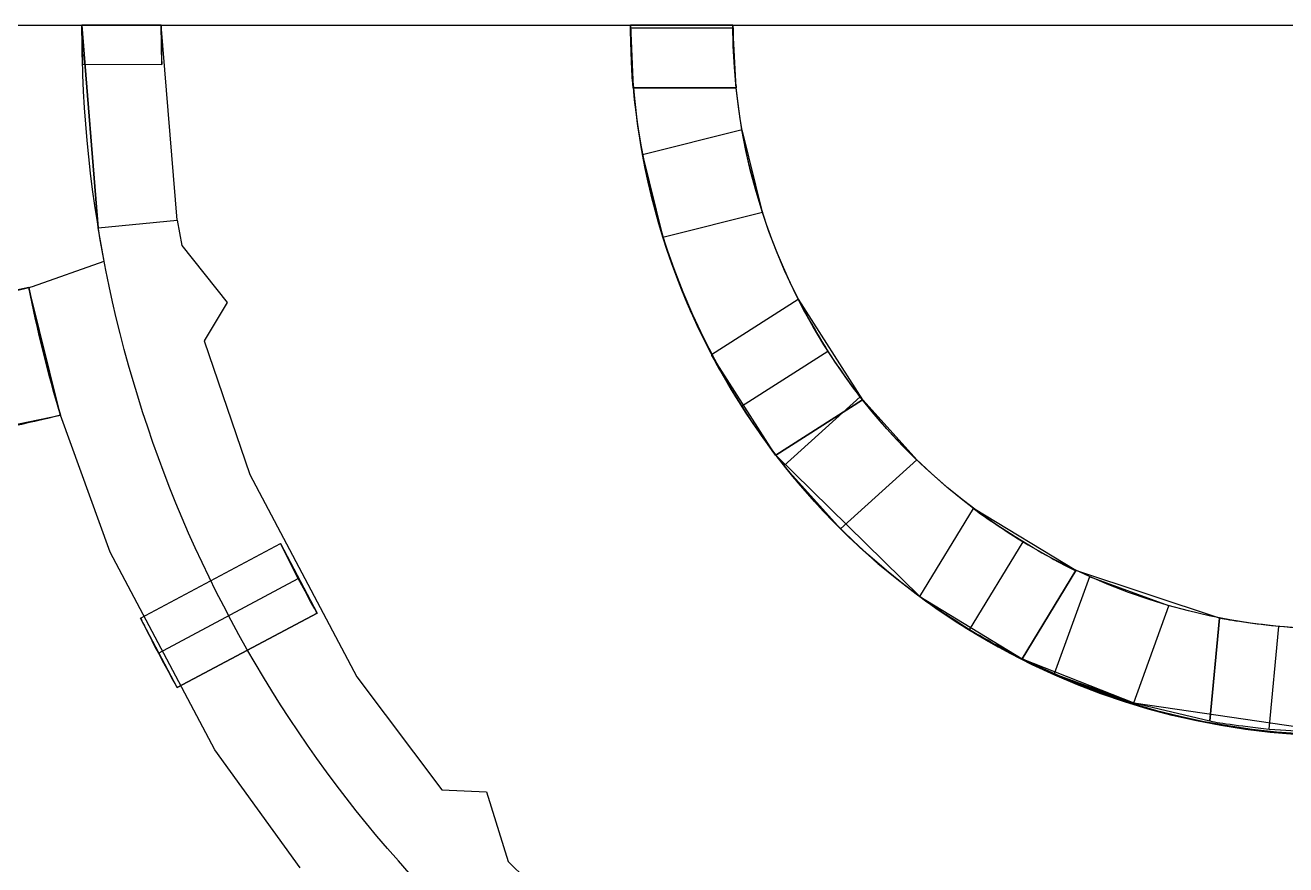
# Model space of a CAD drawing. Extents: x 3 to 54, y -275 to -27.
# Drawn here: x 13.52 to 21.93, y -68.36 to -62.76 of the extents above; entities that cross this region are included whole.
import ezdxf

# ---------------------------------------------------------------- set-up
doc = ezdxf.new("R2010")
doc.units = 0
doc.layers.add('MODEL', color=7, linetype='CONTINUOUS')
doc.layers.add('MODEL$PARAY-LE-MONIAL', color=7, linetype='CONTINUOUS')

msp = doc.modelspace()

# ---------------------------------------------------------------- linework, layer by layer
at = {"layer": 'MODEL'}
for p, q in [((13.5443, -64.5134, 2.4636), (13.1356, -64.6002, 2.4636)), ((13.5443, -64.5134, 4.9272), (13.5443, -64.5134)), ((13.6395, -64.9414), (13.6395, -64.9414, 4.9272)), ((13.1904, -65.4801, 2.4636), (13.7557, -65.3641, 2.4636)), ((13.7557, -65.3641), (13.7557, -65.3641, 4.9272))]:
    msp.add_line(p, q, dxfattribs=at)
for centre, radius, start, end in [((12.512, -60.6475), 4.0013, 265.66752, 284.95128), ((12.512, -60.6475, 4.9272), 4.0013, 265.66752, 284.95128), ((22.2382, -62.8043), 8.8603, 191.12165, 196.79269), ((22.2382, -62.8043, 4.9272), 8.8603, 191.12165, 196.79269)]:
    msp.add_arc(centre, radius, start, end, dxfattribs=at)
at = {"layer": 'MODEL', "extrusion": (0, 0, -1)}
for centre, radius, start, end in [((-22.2382, -62.8043, -2.4636), 8.8603, 343.20731, 348.87835), ((-12.4844, -60.594), 4.9367, 255.0768, 271.6686), ((-12.4844, -60.594, -4.9272), 4.9367, 255.0768, 271.6686)]:
    msp.add_arc(centre, radius, start, end, dxfattribs=at)
at = {"layer": 'MODEL$PARAY-LE-MONIAL'}
for p, q in [((11.6852, -62.7649, 6.706), (13.8987, -62.7649, 6.706)), ((13.8987, -62.7649, 8.8927), (14.008, -64.1167, 8.8927)), ((14.4274, -62.7649, 8.8927), (13.8987, -62.7649, 8.8927)), ((13.8987, -62.7649, 8.8927), (13.8987, -62.7649, 8.0938)), ((13.8987, -62.7649, 4.9272), (14.008, -64.1167, 4.9272)), ((14.4274, -62.7649, 4.9272), (13.8987, -62.7649, 4.9272)), ((13.8987, -62.7649, 6.8956), (13.9027, -63.0238, 6.8956)), ((14.4274, -62.7649, 6.8954), (13.8987, -62.7649, 6.8956)), ((13.8987, -62.7649, 8.0938), (14.3144, -62.7649, 8.094)), ((13.8987, -62.7649, 6.8956), (13.8987, -62.7649, 4.9272)), ((13.8987, -62.7649, 8.8927), (17.5586, -62.7649, 10.5681)), ((14.008, -64.1167, 5.7794), (13.8987, -62.7649, 6.706)), ((14.3144, -62.7649, 8.094), (14.4274, -62.7653, 8.094)), ((14.5353, -64.0647, 8.8927), (14.4274, -62.7649, 8.8927)), ((14.5353, -64.0647, 4.9272), (14.4274, -62.7649, 4.9272)), ((14.4274, -62.7649, 4.9272), (14.4274, -62.7649, 6.8954)), ((14.4318, -63.0271, 6.8954), (14.4274, -62.7649, 6.8954)), ((14.4274, -62.7653, 8.094), (14.4274, -62.7649, 8.8927)), ((17.5586, -62.7649, 10.5681), (17.5771, -63.1821, 10.5681)), ((17.5586, -62.7649, 10.5681), (18.2424, -62.7649, 10.5681)), ((18.2424, -62.7649, 15.0661), (17.5586, -62.7649, 15.0661)), ((17.5587, -62.783, 12.3978), (17.5586, -62.7649, 12.3944)), ((17.5586, -62.7649, 12.3944), (17.5586, -62.7649, 15.0661)), ((17.5586, -62.7649, 12.3944), (18.2424, -62.7649, 12.3963)), ((17.562, -62.9308, 15.0661), (17.5586, -62.7649, 15.0661)), ((17.5586, -62.7649, 15.0661), (23.4067, -62.7649, 19.5259)), ((17.5586, -62.7649, 10.5681), (17.5615, -62.9279, 10.5681)), ((18.2424, -62.7649, 10.5681), (17.5586, -62.7649, 10.5681)), ((17.5586, -62.7649, 10.5681), (17.5613, -62.9279, 10.5681)), ((17.5587, -62.783, 12.3978), (18.2424, -62.783, 12.3997)), ((18.2446, -62.9052, 15.0661), (18.2424, -62.7649, 15.0661)), ((18.2424, -62.7649, 12.3963), (18.2424, -62.783, 12.3997)), ((18.264, -63.1821, 10.5681), (18.2424, -62.7649, 10.5681)), ((18.2424, -62.7649, 12.3963), (18.2424, -62.7649, 15.0661)), ((18.2446, -62.9052, 10.5681), (18.2424, -62.7649, 10.5681)), ((18.2517, -63.0453, 15.0661), (18.2446, -62.9052, 15.0661)), ((18.2517, -63.0453, 10.5681), (18.2446, -62.9052, 10.5681)), ((17.5613, -62.9279, 10.5681), (17.5695, -63.0908, 10.5681)), ((17.5615, -62.9279, 10.5681), (17.5701, -63.0906, 10.5681)), ((17.5711, -63.0964, 15.0661), (17.562, -62.9308, 15.0661)), ((13.9027, -63.0238, 6.8956), (13.9027, -63.0238, 7.8214)), ((13.9027, -63.0238, 6.8956), (14.4318, -63.0271, 6.8954)), ((13.9027, -63.0238, 7.8214), (14.4318, -63.0271, 7.8211)), ((14.4318, -63.0271, 7.8211), (14.4318, -63.0271, 6.8954)), ((18.2636, -63.1851, 15.0661), (18.2517, -63.0453, 15.0661)), ((18.2636, -63.1851, 10.5681), (18.2517, -63.0453, 10.5681)), ((17.5695, -63.0908, 10.5681), (17.5834, -63.2532, 10.5681)), ((17.5701, -63.0906, 10.5681), (17.5842, -63.253, 10.5681)), ((17.5859, -63.2616, 15.0661), (17.5711, -63.0964, 15.0661)), ((17.5771, -63.1821, 10.5681), (17.5771, -63.1821, 11.9812)), ((18.264, -63.1821, 10.5681), (17.5771, -63.1821, 10.5681)), ((17.5771, -63.1821, 11.9812), (18.264, -63.1821, 11.9831)), ((18.2805, -63.3244, 15.0661), (18.2636, -63.1851, 15.0661)), ((18.2805, -63.3244, 10.5681), (18.2636, -63.1851, 10.5681)), ((18.264, -63.1821, 11.9831), (18.264, -63.1821, 10.5681)), ((17.5834, -63.2532, 10.5681), (17.603, -63.4151, 10.5681)), ((17.5842, -63.253, 10.5681), (17.6039, -63.4147, 10.5681)), ((17.6066, -63.4262, 15.0661), (17.5859, -63.2616, 15.0661)), ((18.3022, -63.463, 15.0661), (18.2805, -63.3244, 15.0661)), ((18.3022, -63.463, 10.5681), (18.2805, -63.3244, 10.5681)), ((17.603, -63.4151, 10.5681), (17.6281, -63.5762, 10.5681)), ((17.6039, -63.4147, 10.5681), (17.6291, -63.5757, 10.5681)), ((17.6329, -63.59, 15.0661), (17.6066, -63.4262, 15.0661)), ((18.3029, -63.4618), (17.6381, -63.6282)), ((18.3029, -63.4618, 10.5681), (17.6381, -63.6282, 10.5681)), ((18.3287, -63.6007, 15.0661), (18.3022, -63.463, 15.0661)), ((18.3287, -63.6007, 10.5681), (18.3022, -63.463, 10.5681)), ((18.4395, -64.0116), (18.3029, -63.4618)), ((18.3029, -63.4618), (18.3029, -63.4618, 10.5681)), ((18.4395, -64.0116, 10.5681), (18.3029, -63.4618, 10.5681)), ((17.6281, -63.5762, 10.5681), (17.6587, -63.7363, 10.5681)), ((17.6291, -63.5757, 10.5681), (17.6599, -63.7358, 10.5681)), ((17.665, -63.7527, 15.0661), (17.6329, -63.59, 15.0661)), ((17.6381, -63.6282), (17.7746, -64.178)), ((17.6381, -63.6282, 10.5681), (17.6381, -63.6282)), ((17.6381, -63.6282, 10.5681), (17.7746, -64.178, 10.5681)), ((18.36, -63.7375, 15.0661), (18.3287, -63.6007, 15.0661)), ((18.36, -63.7375, 10.5681), (18.3287, -63.6007, 10.5681)), ((17.6587, -63.7363, 10.5681), (17.6949, -63.8953, 10.5681)), ((17.6599, -63.7358, 10.5681), (17.6962, -63.8946, 10.5681)), ((18.396, -63.8731, 15.0661), (18.36, -63.7375, 15.0661)), ((18.396, -63.8731, 10.5681), (18.36, -63.7375, 10.5681)), ((17.7027, -63.9142, 15.0661), (17.665, -63.7527, 15.0661)), ((17.6949, -63.8953, 10.5681), (17.7366, -64.0529, 10.5681)), ((17.6962, -63.8946, 10.5681), (17.7379, -64.0522, 10.5681)), ((17.7461, -64.0743, 15.0661), (17.7027, -63.9142, 15.0661)), ((18.4368, -64.0073, 15.0661), (18.396, -63.8731, 15.0661)), ((18.4368, -64.0073, 10.5681), (18.396, -63.8731, 10.5681)), ((14.008, -64.1167), (14.5353, -64.0647)), ((14.008, -64.1167, 8.8927), (14.5353, -64.0647, 8.8927)), ((14.008, -64.1167, 8.8927), (14.5353, -64.0647, 8.8927)), ((14.008, -64.1167, 4.9272), (14.5353, -64.0647, 4.9272)), ((14.008, -64.1167), (14.5353, -64.0647)), ((14.5353, -64.0647), (14.5654, -64.2336)), ((14.5353, -64.0647, 8.8927), (14.5353, -64.0647)), ((14.5353, -64.0647, 8.8927), (14.5654, -64.2336, 8.8927)), ((14.5353, -64.0647, 4.9272), (14.5353, -64.0647, 8.8927)), ((14.5353, -64.0647), (14.5654, -64.2336)), ((17.7366, -64.0529, 10.5681), (17.7837, -64.209, 10.5681)), ((17.7379, -64.0522, 10.5681), (17.785, -64.2082, 10.5681)), ((17.795, -64.2328, 15.0661), (17.7461, -64.0743, 15.0661)), ((17.7746, -64.178), (18.4395, -64.0116)), ((17.7746, -64.178, 10.5681), (18.4395, -64.0116, 10.5681)), ((18.4822, -64.14, 15.0661), (18.4368, -64.0073, 15.0661)), ((18.4822, -64.14, 10.5681), (18.4368, -64.0073, 10.5681)), ((18.4395, -64.0116, 10.5681), (18.4395, -64.0116)), ((14.0469, -64.3375), (14.008, -64.1167)), ((14.0469, -64.3375, 8.8927), (14.008, -64.1167, 8.8927)), ((14.008, -64.1167, 8.8927), (14.008, -64.1167)), ((14.008, -64.1167, 4.9272), (14.008, -64.1167, 8.8927)), ((14.0469, -64.3375, 5.615), (14.008, -64.1167, 5.7794)), ((14.0469, -64.3375), (14.008, -64.1167)), ((18.5323, -64.2711, 15.0661), (18.4822, -64.14, 15.0661)), ((18.5323, -64.2711, 10.5681), (18.4822, -64.14, 10.5681)), ((14.5654, -64.2336), (14.8687, -64.6133)), ((14.5654, -64.2336, 8.8927), (14.5654, -64.2336)), ((14.5654, -64.2336, 8.8927), (14.8687, -64.6133, 8.8927)), ((14.5654, -64.2336), (14.8687, -64.6133)), ((17.7746, -64.178, 10.5681), (17.7746, -64.178)), ((17.7837, -64.209, 10.5681), (17.8361, -64.3633, 10.5681)), ((17.785, -64.2082, 10.5681), (17.8375, -64.3625, 10.5681)), ((17.8494, -64.3895, 15.0661), (17.795, -64.2328, 15.0661)), ((18.5868, -64.4003, 15.0661), (18.5323, -64.2711, 15.0661)), ((18.5868, -64.4003, 10.5681), (18.5323, -64.2711, 10.5681)), ((13.5691, -64.5066), (14.0469, -64.3375)), ((13.5691, -64.5066, 8.8927), (14.0469, -64.3375, 8.8927)), ((13.5691, -64.5066, 5.5581), (14.0469, -64.3375, 5.615)), ((13.5691, -64.5066), (14.0469, -64.3375)), ((14.0469, -64.3375, 8.8927), (14.0469, -64.3375)), ((17.8361, -64.3633, 10.5681), (17.8939, -64.5158, 10.5681)), ((17.8375, -64.3625, 10.5681), (17.8952, -64.5149, 10.5681)), ((17.9092, -64.5443, 15.0661), (17.8494, -64.3895, 15.0661)), ((18.6459, -64.5276, 15.0661), (18.5868, -64.4003, 15.0661)), ((18.6459, -64.5276, 10.5681), (18.5868, -64.4003, 10.5681)), ((13.5443, -64.5134), (13.5691, -64.5066)), ((13.5443, -64.5134, 8.8927), (13.5691, -64.5066, 8.8927)), ((13.5443, -64.5134, 5.5557), (13.5691, -64.5066, 5.5581)), ((13.5443, -64.5134), (13.5691, -64.5066)), ((13.5443, -64.5134, 8.8927), (13.5443, -64.5134)), ((13.7557, -65.3642, 4.9272), (13.5443, -64.5134, 5.5557)), ((13.5691, -64.5066, 8.8927), (13.5691, -64.5066)), ((17.8939, -64.5158, 10.5681), (17.9569, -64.6662, 10.5681)), ((17.8952, -64.5149, 10.5681), (17.9582, -64.6652, 10.5681)), ((17.9744, -64.6968, 15.0661), (17.9092, -64.5443, 15.0661)), ((18.7093, -64.6527, 15.0661), (18.6459, -64.5276, 15.0661)), ((18.7093, -64.6527, 10.5681), (18.6459, -64.5276, 10.5681)), ((14.8687, -64.6133), (14.7134, -64.8692)), ((14.8687, -64.6133, 8.8927), (14.7134, -64.8692, 8.8927)), ((14.8687, -64.6133), (14.7134, -64.8692)), ((14.8687, -64.6133, 8.8927), (14.8687, -64.6133)), ((17.9569, -64.6662, 10.5681), (18.0251, -64.8143, 10.5681)), ((17.9582, -64.6652, 10.5681), (18.0263, -64.8132, 10.5681)), ((18.0989, -64.9598, 11.9815), (18.6783, -64.5905, 11.982)), ((18.0989, -64.9598, 10.5681), (18.6783, -64.5905, 10.5686)), ((18.6783, -64.5905, 11.982), (18.6783, -64.5905, 10.5686)), ((18.6783, -64.5905, 10.5686), (19.1074, -65.2627, 10.5686)), ((18.7771, -64.7755, 15.0661), (18.7093, -64.6527, 15.0661)), ((18.7771, -64.7755, 10.5681), (18.7093, -64.6527, 10.5681)), ((18.0449, -64.8469, 15.0661), (17.9744, -64.6968, 15.0661)), ((18.0251, -64.8143, 10.5681), (18.0984, -64.9599, 10.5681)), ((18.0263, -64.8132, 10.5681), (18.0994, -64.9588, 10.5681)), ((18.8492, -64.8959, 15.0661), (18.7771, -64.7755, 15.0661)), ((18.8492, -64.8959, 10.5681), (18.7771, -64.7755, 10.5681)), ((14.7134, -64.8692), (15.0188, -65.7607)), ((14.7134, -64.8692, 8.8927), (14.7134, -64.8692)), ((14.7134, -64.8692, 8.8927), (15.0188, -65.7607, 8.8927)), ((14.7134, -64.8692), (15.0188, -65.7607)), ((18.1206, -64.9945, 15.0661), (18.0449, -64.8469, 15.0661)), ((18.9253, -65.0137, 15.0661), (18.8492, -64.8959, 15.0661)), ((18.9253, -65.0137, 10.5681), (18.8492, -64.8959, 10.5681)), ((18.0984, -64.9599, 10.5681), (18.1767, -65.1029, 10.5681)), ((18.0989, -64.9598, 10.5681), (18.0989, -64.9598, 11.9815)), ((18.0994, -64.9588, 10.5681), (18.1776, -65.1019, 10.5681)), ((18.5266, -65.6311, 10.5681), (18.1022, -64.9662, 10.5681)), ((18.2014, -65.1394, 15.0661), (18.1206, -64.9945, 15.0661)), ((18.2989, -65.3051, 12.398), (18.8762, -64.9372, 12.3986)), ((19.0056, -65.1288, 15.0661), (18.9253, -65.0137, 15.0661)), ((19.0056, -65.1288, 10.5681), (18.9253, -65.0137, 10.5681)), ((18.1767, -65.1029, 10.5681), (18.2598, -65.2432, 10.5681)), ((18.1776, -65.1019, 10.5681), (18.2606, -65.2421, 10.5681)), ((18.2872, -65.2814, 15.0661), (18.2014, -65.1394, 15.0661)), ((19.0898, -65.241, 15.0661), (19.0056, -65.1288, 15.0661)), ((19.0898, -65.241, 10.5681), (19.0056, -65.1288, 10.5681)), ((18.2598, -65.2432, 10.5681), (18.3478, -65.3804, 10.5681)), ((18.2606, -65.2421, 10.5681), (18.3484, -65.3794, 10.5681)), ((19.0914, -65.2422), (18.5821, -65.7024)), ((19.0914, -65.2422, 10.5681), (18.5821, -65.7024, 10.5681)), ((19.1779, -65.3502, 15.0661), (19.0898, -65.241, 15.0661)), ((19.1779, -65.3502, 10.5681), (19.0898, -65.241, 10.5681)), ((19.4691, -65.6633), (19.0914, -65.2422)), ((19.0914, -65.2422), (19.0914, -65.2422, 10.5681)), ((19.4691, -65.6633, 10.5681), (19.0914, -65.2422, 10.5681)), ((18.3778, -65.4203, 15.0661), (18.2872, -65.2814, 15.0661)), ((19.1074, -65.2627, 10.5686), (18.5275, -65.6323, 10.5681)), ((18.5275, -65.6323, 11.9815), (19.1074, -65.2627, 11.982)), ((19.1074, -65.2627, 11.2763), (18.5275, -65.6323, 11.2758)), ((19.1074, -65.2627, 11.2763), (19.1074, -65.2627, 11.982)), ((19.1074, -65.2627, 10.5686), (19.1074, -65.2627, 11.2763)), ((13.5834, -65.407, 4.9272), (13.4966, -65.426, 4.9272)), ((13.6698, -65.3864, 4.9272), (13.5834, -65.407, 4.9272)), ((13.7557, -65.3642, 4.9272), (13.6698, -65.3864, 4.9272)), ((14.0883, -66.2777), (13.7557, -65.3641)), ((14.0883, -66.2777, 8.8927), (13.7557, -65.3641, 8.8927)), ((13.7557, -65.3641, 8.8927), (13.7557, -65.3641)), ((14.0883, -66.2777), (13.7557, -65.3641)), ((18.3478, -65.3804, 10.5681), (18.4405, -65.5146, 10.5681)), ((18.3484, -65.3794, 10.5681), (18.4408, -65.5136, 10.5681)), ((18.4733, -65.5559, 15.0661), (18.3778, -65.4203, 15.0661)), ((19.2697, -65.4562, 15.0661), (19.1779, -65.3502, 15.0661)), ((19.2697, -65.4562, 10.5681), (19.1779, -65.3502, 10.5681)), ((19.3652, -65.559, 15.0661), (19.2697, -65.4562, 15.0661)), ((19.3652, -65.559, 10.5681), (19.2697, -65.4562, 10.5681)), ((18.4405, -65.5146, 10.5681), (18.5377, -65.6454, 10.5681)), ((18.4408, -65.5136, 10.5681), (18.5379, -65.6445, 10.5681)), ((18.5735, -65.6881, 15.0661), (18.4733, -65.5559, 15.0661)), ((19.4642, -65.6584, 15.0661), (19.3652, -65.559, 15.0661)), ((19.4642, -65.6584, 10.5681), (19.3652, -65.559, 10.5681)), ((18.5275, -65.6323, 11.9815), (18.5275, -65.6323, 11.2758)), ((18.5275, -65.6323, 11.2758), (18.5275, -65.6323, 10.5681)), ((18.5275, -65.6323, 10.5681), (19.4894, -66.5745, 10.5681)), ((18.5377, -65.6454, 10.5681), (18.6394, -65.7729, 10.5681)), ((18.5379, -65.6445, 10.5681), (18.6393, -65.772, 10.5681)), ((18.9598, -66.1235), (19.4691, -65.6633)), ((18.9598, -66.1235, 10.5681), (19.4691, -65.6633, 10.5681)), ((19.5666, -65.7543, 15.0661), (19.4642, -65.6584, 15.0661)), ((19.5666, -65.7543, 10.5681), (19.4642, -65.6584, 10.5681)), ((19.4691, -65.6633, 10.5681), (19.4691, -65.6633)), ((15.0188, -65.7607), (15.7339, -67.1107)), ((15.0188, -65.7607, 8.8927), (15.0188, -65.7607)), ((15.0188, -65.7607, 8.8927), (15.7339, -67.1107, 8.8927)), ((15.0188, -65.7607), (15.7339, -67.1107)), ((18.6782, -65.8168, 15.0661), (18.5735, -65.6881, 15.0661)), ((18.5821, -65.7024), (18.9598, -66.1235)), ((18.5821, -65.7024, 10.5681), (18.5821, -65.7024)), ((18.5821, -65.7024, 10.5681), (18.9598, -66.1235, 10.5681)), ((19.6723, -65.8465, 15.0661), (19.5666, -65.7543, 15.0661)), ((19.6723, -65.8465, 10.5681), (19.5666, -65.7543, 10.5681)), ((18.6393, -65.772, 10.5681), (18.7451, -65.896, 10.5681)), ((18.6394, -65.7729, 10.5681), (18.7455, -65.8967, 10.5681)), ((18.7874, -65.9417, 15.0661), (18.6782, -65.8168, 15.0661)), ((19.7812, -65.935, 15.0661), (19.6723, -65.8465, 15.0661)), ((19.7812, -65.935, 10.5681), (19.6723, -65.8465, 10.5681)), ((18.7451, -65.896, 10.5681), (18.8552, -66.0162, 10.5681)), ((18.7455, -65.8967, 10.5681), (18.8558, -66.0167, 10.5681)), ((18.9008, -66.0627, 15.0661), (18.7874, -65.9417, 15.0661)), ((18.8552, -66.0162, 10.5681), (18.9692, -66.1326, 10.5681)), ((18.8558, -66.0167, 10.5681), (18.9702, -66.1329, 10.5681)), ((19.4894, -66.5745, 10.5681), (19.8471, -65.9865, 10.5681)), ((19.4894, -66.5745, 11.9815), (19.8471, -65.9865, 11.9819)), ((19.8931, -66.0196, 15.0661), (19.7812, -65.935, 15.0661)), ((19.8931, -66.0196, 10.5681), (19.7812, -65.935, 10.5681)), ((20.5288, -66.4004, 10.5681), (19.8471, -65.9865, 10.5681)), ((19.8471, -65.9865, 10.5681), (19.8471, -65.9865, 11.9819)), ((19.0184, -66.1797, 15.0661), (18.9008, -66.0627, 15.0661)), ((20.0078, -66.1003, 15.0661), (19.8931, -66.0196, 15.0661)), ((20.0078, -66.1003, 10.5681), (19.8931, -66.0196, 10.5681)), ((20.1254, -66.177, 15.0661), (20.0078, -66.1003, 15.0661)), ((20.1254, -66.177, 10.5681), (20.0078, -66.1003, 10.5681)), ((18.9598, -66.1235, 10.5681), (18.9598, -66.1235)), ((18.9692, -66.1326, 10.5681), (19.0873, -66.245, 10.5681)), ((18.9702, -66.1329, 10.5681), (19.0885, -66.2451, 10.5681)), ((19.14, -66.2925, 15.0661), (19.0184, -66.1797, 15.0661)), ((20.2455, -66.2494, 15.0661), (20.1254, -66.177, 15.0661)), ((20.2455, -66.2494, 10.5681), (20.1254, -66.177, 10.5681)), ((14.2902, -66.719, 6.8949), (15.2246, -66.2216, 6.8951)), ((14.2902, -66.719, 7.8207), (15.2246, -66.2216, 7.8209)), ((15.2246, -66.2216, 6.8951), (15.4685, -66.6842, 6.8951)), ((15.2246, -66.2216, 7.8209), (15.2246, -66.2216, 6.8951)), ((19.0873, -66.245, 10.5681), (19.2091, -66.3532, 10.5681)), ((19.0885, -66.2451, 10.5681), (19.2106, -66.3531, 10.5681)), ((19.8213, -66.7962, 12.398), (20.1776, -66.2104, 12.3984)), ((20.368, -66.3177, 15.0661), (20.2455, -66.2494, 15.0661)), ((20.368, -66.3177, 10.5681), (20.2455, -66.2494, 10.5681)), ((14.7866, -67.596), (14.0883, -66.2777)), ((14.7866, -67.596, 8.8927), (14.0883, -66.2777, 8.8927)), ((14.0883, -66.2777, 8.8927), (14.0883, -66.2777)), ((14.7866, -67.596), (14.0883, -66.2777)), ((19.2654, -66.401, 15.0661), (19.14, -66.2925, 15.0661)), ((19.2091, -66.3532, 10.5681), (19.3346, -66.4572, 10.5681)), ((19.2106, -66.3531, 10.5681), (19.3364, -66.4568, 10.5681)), ((20.4929, -66.3816, 15.0661), (20.368, -66.3177, 15.0661)), ((20.4929, -66.3816, 10.5681), (20.368, -66.3177, 10.5681)), ((19.3946, -66.5051, 15.0661), (19.2654, -66.401, 15.0661)), ((20.5288, -66.4004, 10.5681), (20.1708, -66.9888, 10.5681)), ((20.1708, -66.9888, 11.9815), (20.5288, -66.4004, 11.9819)), ((20.5288, -66.4004, 11.2762), (20.1708, -66.9888, 11.2758)), ((20.5297, -66.4008, 11.6291), (20.1717, -66.9893, 11.6287)), ((20.62, -66.4411, 15.0661), (20.4929, -66.3816, 15.0661)), ((20.62, -66.4411, 10.5681), (20.4929, -66.3816, 10.5681)), ((20.5288, -66.4004, 11.2762), (20.5288, -66.4004, 10.5681)), ((20.5297, -66.4008, 11.6291), (20.5288, -66.4004, 11.2762)), ((20.5288, -66.4004, 11.9819), (20.5297, -66.4008, 11.6291)), ((21.488, -66.7177, 10.5681), (20.5288, -66.4004, 10.5681)), ((14.4087, -66.9521, 8.0935), (15.3425, -66.455, 8.0938)), ((19.3346, -66.4572, 10.5681), (19.4636, -66.5568, 10.5681)), ((19.3364, -66.4568, 10.5681), (19.4658, -66.5561, 10.5681)), ((19.5273, -66.6046, 15.0661), (19.3946, -66.5051, 15.0661)), ((20.6202, -66.4426), (20.3858, -67.089)), ((20.6202, -66.4426, 10.5681), (20.3858, -67.089, 10.5681)), ((20.749, -66.4962, 15.0661), (20.62, -66.4411, 15.0661)), ((20.749, -66.4962, 10.5681), (20.62, -66.4411, 10.5681)), ((21.1506, -66.6364), (20.6202, -66.4426)), ((20.6202, -66.4426), (20.6202, -66.4426, 10.5681)), ((21.1506, -66.6364, 10.5681), (20.6202, -66.4426, 10.5681)), ((20.8799, -66.5467, 15.0661), (20.749, -66.4962, 15.0661)), ((20.8799, -66.5467, 10.5681), (20.749, -66.4962, 10.5681)), ((19.4636, -66.5568, 10.5681), (19.5959, -66.6519, 10.5681)), ((19.4658, -66.5561, 10.5681), (19.5984, -66.6508, 10.5681)), ((19.4894, -66.5745, 11.9815), (19.4894, -66.5745, 10.5681)), ((19.4894, -66.5745, 10.5681), (20.1708, -66.9888, 10.5681)), ((19.6635, -66.6994, 15.0661), (19.5273, -66.6046, 15.0661)), ((21.0124, -66.5927, 15.0661), (20.8799, -66.5467, 15.0661)), ((21.0124, -66.5927, 10.5681), (20.8799, -66.5467, 10.5681)), ((21.1465, -66.6339, 15.0661), (21.0124, -66.5927, 15.0661)), ((21.1465, -66.6339, 10.5681), (21.0124, -66.5927, 10.5681)), ((15.4685, -66.6842, 7.8209), (14.5342, -67.1815, 7.8207)), ((14.5342, -67.1815, 6.8949), (15.4685, -66.6842, 6.8951)), ((15.4685, -66.6842, 6.8951), (15.4685, -66.6842, 7.8209)), ((19.5959, -66.6519, 10.5681), (19.7314, -66.7424, 10.5681)), ((19.5984, -66.6508, 10.5681), (19.7343, -66.7409, 10.5681)), ((20.9162, -67.2828), (21.1506, -66.6364)), ((20.9162, -67.2828, 10.5681), (21.1506, -66.6364, 10.5681)), ((21.2819, -66.6705, 15.0661), (21.1465, -66.6339, 15.0661)), ((21.2819, -66.6705, 10.5681), (21.1465, -66.6339, 10.5681)), ((21.1506, -66.6364, 10.5681), (21.1506, -66.6364)), ((21.4186, -66.7023, 15.0661), (21.2819, -66.6705, 15.0661)), ((21.4186, -66.7023, 10.5681), (21.2819, -66.6705, 10.5681)), ((14.5342, -67.1815, 6.8949), (14.2902, -66.719, 6.8949)), ((14.2902, -66.719, 6.8949), (14.2902, -66.719, 7.8207)), ((19.8028, -66.7894, 15.0661), (19.6635, -66.6994, 15.0661)), ((19.7314, -66.7424, 10.5681), (19.87, -66.8281, 10.5681)), ((19.7343, -66.7409, 10.5681), (19.8732, -66.8263, 10.5681)), ((21.5562, -66.7294, 15.0661), (21.4186, -66.7023, 15.0661)), ((21.5562, -66.7294, 10.5681), (21.4186, -66.7023, 10.5681)), ((21.488, -66.7177, 10.5681), (21.4238, -67.4039, 10.5681)), ((21.4238, -67.4039, 11.9815), (21.488, -66.7177, 11.9748)), ((21.488, -66.7177, 11.9748), (21.488, -66.7177, 10.5681)), ((21.6947, -66.7516, 15.0661), (21.5562, -66.7294, 15.0661)), ((21.6947, -66.7516, 10.5681), (21.5562, -66.7294, 10.5681)), ((21.834, -66.7689, 15.0661), (21.6947, -66.7516, 15.0661)), ((21.834, -66.7689, 10.5681), (21.6947, -66.7516, 10.5681)), ((21.8197, -67.4579, 12.3982), (21.8837, -66.7746, 12.3915)), ((21.9737, -66.7814, 15.0661), (21.834, -66.7689, 15.0661)), ((21.9737, -66.7814, 10.5681), (21.834, -66.7689, 10.5681)), ((19.9452, -66.8744, 15.0661), (19.8028, -66.7894, 15.0661)), ((19.87, -66.8281, 10.5681), (20.0115, -66.9091, 10.5681)), ((19.8732, -66.8263, 10.5681), (20.015, -66.9068, 10.5681)), ((20.0905, -66.9545, 15.0661), (19.9452, -66.8744, 15.0661)), ((20.0115, -66.9091, 10.5681), (20.1556, -66.9851, 10.5681)), ((20.015, -66.9068, 10.5681), (20.1595, -66.9823, 10.5681)), ((20.2385, -67.0294, 15.0661), (20.0905, -66.9545, 15.0661)), ((20.1556, -66.9851, 10.5681), (20.3023, -67.0561, 10.5681)), ((20.1595, -66.9823, 10.5681), (20.3065, -67.0528, 10.5681)), ((20.1708, -66.9888, 10.5681), (20.1708, -66.9888, 11.2758)), ((20.1708, -66.9888, 11.2758), (20.1717, -66.9893, 11.6287)), ((20.1717, -66.9893, 11.6287), (20.1708, -66.9888, 11.9815)), ((20.1708, -66.9888, 10.5681), (20.9162, -67.2828, 10.5681)), ((15.7339, -67.1107), (16.2994, -67.8634)), ((15.7339, -67.1107, 8.8927), (15.7339, -67.1107)), ((15.7339, -67.1107, 8.8927), (16.2994, -67.8634, 8.8927)), ((15.7339, -67.1107), (16.2994, -67.8634)), ((20.389, -67.0992, 15.0661), (20.2385, -67.0294, 15.0661)), ((20.3023, -67.0561, 10.5681), (20.4513, -67.122, 10.5681)), ((20.3065, -67.0528, 10.5681), (20.4558, -67.1182, 10.5681)), ((20.3858, -67.089), (20.9162, -67.2828)), ((20.3858, -67.089, 10.5681), (20.3858, -67.089)), ((20.3858, -67.089, 10.5681), (20.9162, -67.2828, 10.5681)), ((20.5418, -67.1636, 15.0661), (20.389, -67.0992, 15.0661)), ((14.5342, -67.1815, 7.8207), (14.5342, -67.1815, 6.8949)), ((20.4513, -67.122, 10.5681), (20.6025, -67.1828, 10.5681)), ((20.4558, -67.1182, 10.5681), (20.6074, -67.1784, 10.5681)), ((20.6968, -67.2226, 15.0661), (20.5418, -67.1636, 15.0661)), ((20.6025, -67.1828, 10.5681), (20.7557, -67.2383, 10.5681)), ((20.6074, -67.1784, 10.5681), (20.7609, -67.2332, 10.5681)), ((20.8538, -67.2762, 15.0661), (20.6968, -67.2226, 15.0661)), ((20.7557, -67.2383, 10.5681), (20.9108, -67.2885, 10.5681)), ((20.7609, -67.2332, 10.5681), (20.9162, -67.2828, 10.5681)), ((21.0126, -67.3243, 15.0661), (20.8538, -67.2762, 15.0661)), ((20.9108, -67.2885, 10.5681), (21.0675, -67.3333, 10.5681)), ((20.9162, -67.2828, 10.5681), (21.4238, -67.4039, 10.5681)), ((20.9162, -67.2828, 15.0661), (20.9162, -67.2828, 10.5681)), ((20.9162, -67.2828, 15.0661), (22.254, -67.4781, 15.0661)), ((20.9162, -67.2828, 10.5681), (22.254, -67.4781, 10.5681)), ((20.9162, -67.2828, 10.5681), (20.9162, -67.2828)), ((21.1729, -67.3669, 15.0661), (21.0126, -67.3243, 15.0661)), ((21.0675, -67.3333, 10.5681), (21.2256, -67.3727, 10.5681)), ((21.3346, -67.4038, 15.0661), (21.1729, -67.3669, 15.0661)), ((21.2256, -67.3727, 10.5681), (21.385, -67.4067, 10.5681)), ((21.4975, -67.435, 15.0661), (21.3346, -67.4038, 15.0661)), ((21.385, -67.4067, 10.5681), (21.5455, -67.4351, 10.5681)), ((21.4238, -67.4039, 10.5681), (21.4238, -67.4039, 11.9815)), ((21.6614, -67.4606, 15.0661), (21.4975, -67.435, 15.0661)), ((21.5455, -67.4351, 10.5681), (21.7068, -67.458, 10.5681)), ((21.8261, -67.4804, 15.0661), (21.6614, -67.4606, 15.0661)), ((21.7068, -67.458, 10.5681), (21.8688, -67.4753, 10.5681)), ((21.9914, -67.4944, 15.0661), (21.8261, -67.4804, 15.0661)), ((21.8688, -67.4753, 10.5681), (22.0314, -67.4871, 10.5681)), ((15.3551, -68.3836), (14.7866, -67.596)), ((15.3551, -68.3836, 8.8927), (14.7866, -67.596, 8.8927)), ((14.7866, -67.596, 8.8927), (14.7866, -67.596)), ((15.3551, -68.3836), (14.7866, -67.596)), ((16.2994, -67.8634), (16.5976, -67.8773)), ((16.2994, -67.8634, 8.8927), (16.2994, -67.8634)), ((16.2994, -67.8634, 8.8927), (16.5976, -67.8773, 8.8927)), ((16.2994, -67.8634), (16.5976, -67.8773)), ((16.5976, -67.8773), (16.7416, -68.342)), ((16.5976, -67.8773, 8.8927), (16.5976, -67.8773)), ((16.5976, -67.8773, 8.8927), (16.7416, -68.342, 8.8927)), ((16.5976, -67.8773), (16.7416, -68.342)), ((16.7416, -68.342), (16.8643, -68.4615)), ((16.7416, -68.342, 8.8927), (16.7416, -68.342)), ((16.7416, -68.342, 8.8927), (16.8643, -68.4615, 8.8927)), ((16.7416, -68.342), (16.8643, -68.4615))]:
    msp.add_line(p, q, dxfattribs=at)
at = {"layer": 'MODEL$PARAY-LE-MONIAL', "extrusion": (-0.999934, -0.004019, -0.010797)}
msp.add_arc((62.746, 7.6162, -13.733), 0.3381, 9.77041, 77.31461, dxfattribs=at)
at = {"layer": 'MODEL$PARAY-LE-MONIAL', "extrusion": (-8.14174e-06, 3.98257e-06, -1)}
msp.add_arc((-22.3114, -62.7635, -8.893), 8.4128, 265.04353, 359.99056, dxfattribs=at)
at = {"layer": 'MODEL$PARAY-LE-MONIAL', "extrusion": (0.999922, 0.004517, 0.011648)}
msp.add_arc((-62.759, 7.5987, 14.2371), 0.3375, 102.10574, 170.25989, dxfattribs=at)
at = {"layer": 'MODEL$PARAY-LE-MONIAL'}
for centre, radius, start, end in [((22.2697, -62.7703, 15.0661), 4.7111, 179.93432, 253.3039), ((22.2719, -62.7729, 10.5681), 4.7113, 217.3481, 217.36683)]:
    msp.add_arc(centre, radius, start, end, dxfattribs=at)
at = {"layer": 'MODEL$PARAY-LE-MONIAL', "extrusion": (-0.999445, -0.015036, -0.029738)}
msp.add_arc((62.931, 11.394, -16.9736), 0.5159, 9.76873, 77.79064, dxfattribs=at)
at = {"layer": 'MODEL$PARAY-LE-MONIAL', "extrusion": (0.999238, 0.017576, 0.034857)}
msp.add_arc((-62.985, 11.2904, 17.5573), 0.5161, 102.2126, 170.22404, dxfattribs=at)
at = {"layer": 'MODEL$PARAY-LE-MONIAL', "extrusion": (-8.67411e-09, 2.9552e-08, 1)}
msp.add_arc((22.2851, -62.7656, 10.5681), 4.7265, 185.05549, 207.66044, dxfattribs=at)
at = {"layer": 'MODEL$PARAY-LE-MONIAL', "extrusion": (0, 0, -1)}
for centre, radius, start, end in [((-22.273, -62.7679, -10.5681), 4.0304, 307.00614, 354.10113), ((-22.2382, -62.8043), 8.8603, 343.20731, 348.87835), ((-22.2382, -62.8043, -8.8927), 8.8603, 343.20731, 348.87835), ((-22.2382, -62.8043), 8.8603, 343.20731, 348.87835)]:
    msp.add_arc(centre, radius, start, end, dxfattribs=at)
at = {"layer": 'MODEL$PARAY-LE-MONIAL', "extrusion": (-0.849582, -0.526321, -0.034579)}
msp.add_arc((65.2524, 12.5152, 17.7122), 0.5153, 102.21121, 170.29827, dxfattribs=at)
at = {"layer": 'MODEL$PARAY-LE-MONIAL', "extrusion": (0.849011, 0.52755, 0.029513)}
msp.add_arc((-65.2357, 12.4476, -18.5498), 0.5152, 9.69911, 77.79325, dxfattribs=at)
at = {"layer": 'MODEL$PARAY-LE-MONIAL', "extrusion": (-3.67965e-06, 6.99938e-06, -1)}
msp.add_arc((-22.2787, -62.7685, -10.5686), 4.7194, 332.24688, 332.33449, dxfattribs=at)
at = {"layer": 'MODEL$PARAY-LE-MONIAL', "extrusion": (-0.835263, -0.548744, -0.034857)}
msp.add_arc((64.5282, 12.5803, 19.4352), 0.5154, 9.70317, 77.78881, dxfattribs=at)
at = {"layer": 'MODEL$PARAY-LE-MONIAL', "extrusion": (0.836662, 0.546922, 0.029539)}
msp.add_arc((-64.5657, 12.4921, -20.0406), 0.5152, 102.2058, 170.30287, dxfattribs=at)
at = {"layer": 'MODEL$PARAY-LE-MONIAL', "extrusion": (0.529998, 0.847277, 0.03498)}
msp.add_arc((-52.3284, 13.4764, -44.9707), 0.5153, 9.69983, 77.78937, dxfattribs=at)
at = {"layer": 'MODEL$PARAY-LE-MONIAL', "extrusion": (-0.886875, -0.461857, -0.011878)}
msp.add_arc((66.0994, 7.966, 16.9897), 0.3378, 102.20132, 170.23909, dxfattribs=at)
at = {"layer": 'MODEL$PARAY-LE-MONIAL', "extrusion": (0.507339, 0.861034, 0.035024)}
msp.add_arc((-50.8871, 13.5263, -46.3383), 0.5153, 102.20998, 170.29795, dxfattribs=at)
at = {"layer": 'MODEL$PARAY-LE-MONIAL', "extrusion": (-0.882557, -0.470039, -0.012546)}
msp.add_arc((65.7957, 7.9851, 17.5943), 0.3377, 9.75216, 77.79839, dxfattribs=at)
at = {"layer": 'MODEL$PARAY-LE-MONIAL', "extrusion": (-0.528983, -0.848107, -0.029855)}
msp.add_arc((52.2768, 13.2678, 45.795), 0.5152, 102.20601, 170.30249, dxfattribs=at)
at = {"layer": 'MODEL$PARAY-LE-MONIAL', "extrusion": (0.886403, 0.462796, 0.010438)}
msp.add_arc((-66.0898, 7.9531, -18.1288), 0.3378, 9.75961, 77.79892, dxfattribs=at)
at = {"layer": 'MODEL$PARAY-LE-MONIAL', "extrusion": (-0.105785, -0.993764, -0.035238)}
msp.add_arc((28.9383, 14.1374, 63.6066), 0.5164, 102.23715, 170.23128, dxfattribs=at)
at = {"layer": 'MODEL$PARAY-LE-MONIAL', "extrusion": (-0.079126, -0.99626, -0.03471)}
msp.add_arc((26.9923, 14.1297, 64.3632), 0.5164, 9.77371, 77.76227, dxfattribs=at)
at = {"layer": 'MODEL$PARAY-LE-MONIAL', "extrusion": (-0.509601, -0.859892, -0.029881)}
msp.add_arc((50.9974, 13.3041, 46.966), 0.5152, 9.69645, 77.79419, dxfattribs=at)
at = {"layer": 'MODEL$PARAY-LE-MONIAL', "extrusion": (0.882615, 0.469968, 0.010961)}
msp.add_arc((-65.7972, 7.9685, -18.6593), 0.3377, 102.20106, 170.24743, dxfattribs=at)
at = {"layer": 'MODEL$PARAY-LE-MONIAL', "extrusion": (0.104084, 0.994114, 0.030073)}
msp.add_arc((-28.8349, 13.8374, -64.4169), 0.5162, 9.76678, 77.77006, dxfattribs=at)
at = {"layer": 'MODEL$PARAY-LE-MONIAL', "extrusion": (0.081528, 0.996217, 0.030082)}
msp.add_arc((-27.1398, 13.8571, -65.0508), 0.5162, 102.23013, 170.23143, dxfattribs=at)

doc.saveas('drawing.dxf')
